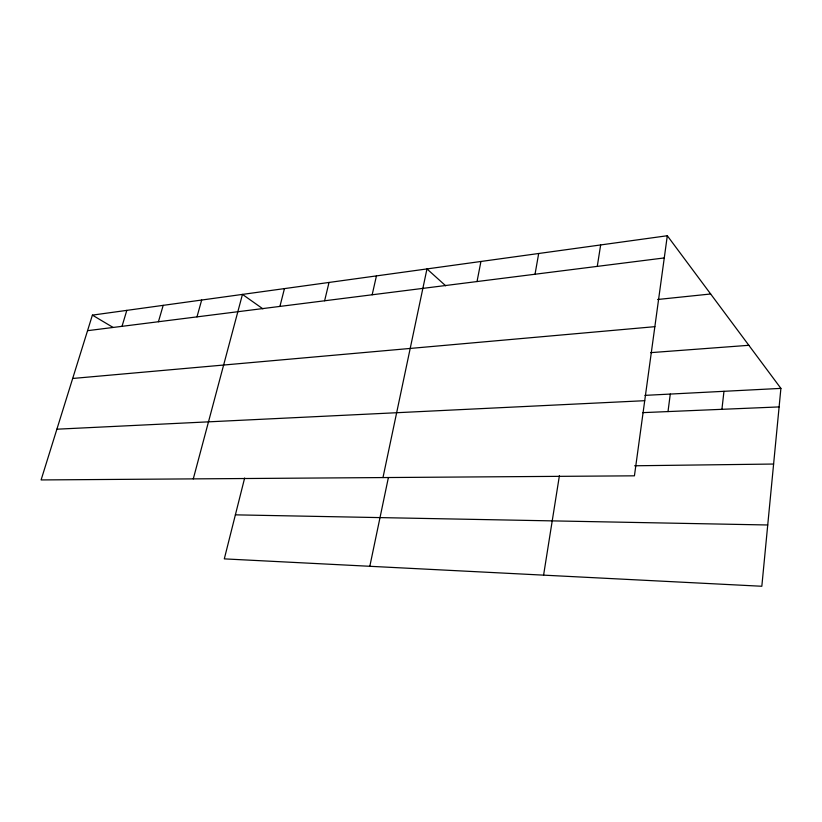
<?xml version="1.0" encoding="UTF-8"?>
<svg xmlns="http://www.w3.org/2000/svg" width="822" height="822" viewBox="0 0 822 822"><rect width="100%" height="100%" fill="white"/><g stroke="black" fill="none" stroke-linecap="round" stroke-linejoin="round"><path stroke-width="1.23" d="M667.31 235.739L634.43 475.825L41.1 479.935L92.393 315.124L667.31 235.739L780.9 388.385L761.83 586.261L224.303 558.878L244.648 478.014M721.922 409.315L723.966 391.313M668.009 411.575L670.279 394.067M597.275 266.379L600.656 244.946M543.589 575.143L559.433 475.527M535.03 274.229L538.687 253.505M477.027 281.545L480.932 261.478M369.818 566.286L388.385 477.592M382.98 477.572L426.967 268.928L445.688 285.789M372.171 294.779L376.445 275.904M324.618 300.78L329.026 282.449M279.922 306.411L284.453 288.604M193.283 478.887L242.459 294.399L262.886 308.836M196.982 316.881L201.678 300.03M158.43 321.741L163.188 305.352M122.016 326.334L126.814 310.367M87.553 330.68L664.268 257.933M657.6 299.496L710.65 293.988M72.675 378.469L654.857 326.673M650.654 352.648L748.842 345.302M644.921 395.372L780.9 388.385M56.893 429.197L644.715 400.694M642.557 412.644L779.112 406.921M634.646 465.776L773.605 464.04M235.38 514.849L767.738 524.981M92.393 315.124L113.117 327.454"/></g></svg>
